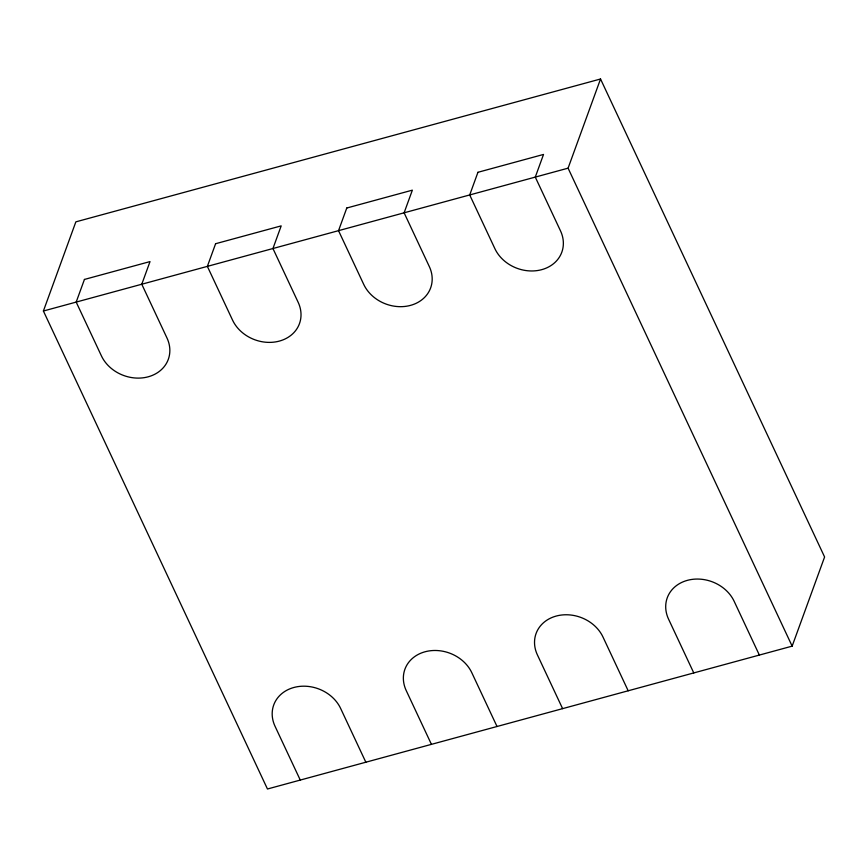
<?xml version="1.0" encoding="UTF-8"?>
<svg xmlns="http://www.w3.org/2000/svg" width="868" height="868" viewBox="0 0 868 868"><rect width="100%" height="100%" fill="white"/><g stroke="black" fill="none" stroke-linecap="round" stroke-linejoin="round"><path stroke-width="1.3" d="M43.4 311.015L75.852 221.861L600.537 78.999L824.6 556.985L792.148 646.139L267.463 789.001L43.4 311.015L568.084 168.164L600.537 78.999M568.084 168.164L792.148 646.139M759.359 655.069L734.154 601.296A36.293 30.434 20 0 0 687.347 580.356A36.293 30.434 20 0 0 668.566 619.155L693.771 672.928M628.182 690.787L602.978 637.014A36.293 30.434 20 0 0 556.182 616.063A36.293 30.434 20 0 0 537.39 654.873L562.605 708.646M497.017 726.494L471.812 672.722A36.293 30.434 20 0 0 425.016 651.781A36.293 30.434 20 0 0 406.224 690.581L431.429 744.353M365.84 762.212L340.636 708.44A36.293 30.434 20 0 0 293.84 687.489A36.293 30.434 20 0 0 275.048 726.299L300.263 780.072M84.435 279.442L76.189 302.086L101.404 355.858A36.293 30.434 20 0 0 148.2 376.81A36.293 30.434 20 0 0 166.982 337.999L141.777 284.227L150.023 261.583L84.435 279.442M215.6 243.724L207.365 266.378L232.57 320.151A36.293 30.434 20 0 0 279.366 341.091A36.293 30.434 20 0 0 298.158 302.292L272.953 248.519L281.189 225.875L215.6 243.724M346.777 208.016L338.531 230.66L363.746 284.433A36.293 30.434 20 0 0 410.542 305.373A36.293 30.434 20 0 0 429.324 266.574L404.119 212.801L412.365 190.157L346.777 208.016M477.942 172.298L469.707 194.942L494.912 248.715A36.293 30.434 20 0 0 541.708 269.666A36.293 30.434 20 0 0 560.5 230.866L535.285 177.094L543.531 154.439L477.942 172.298"/></g></svg>
